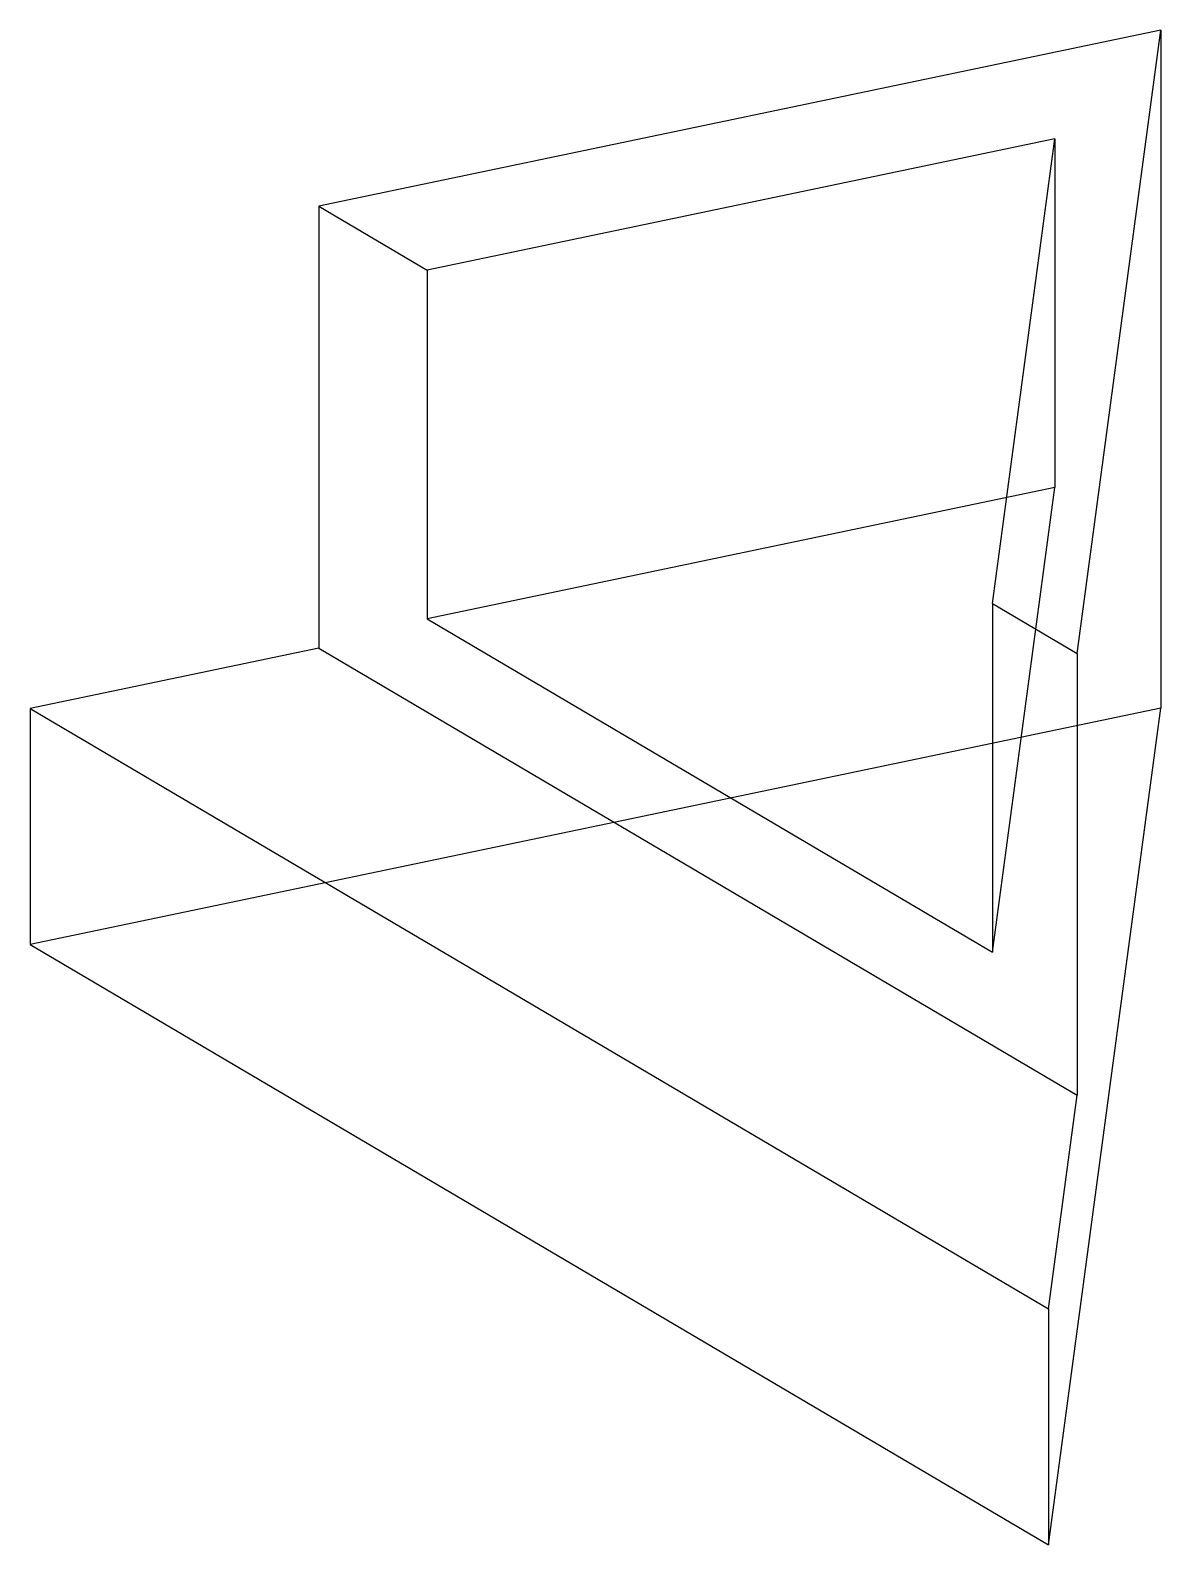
# Model space of a CAD drawing. Extents: x 157.7 to 215.1, y 82.8 to 159.6.
import ezdxf

# ---------------------------------------------------------------- set-up
doc = ezdxf.new("R2010")
doc.units = 0
doc.layers.get('0').update_dxf_attribs({"linetype": 'CONTINUOUS'})

msp = doc.modelspace()

# ---------------------------------------------------------------- linework, layer by layer
at = {"color": 7}
for p, q in [((215.077056, 159.596545), (172.375937, 150.67061)), ((210.838516, 127.999526), (215.077056, 159.596545)), ((215.077056, 159.596545), (215.077056, 125.229886)), ((209.711675, 154.085127), (177.873833, 147.429973)), ((206.551431, 130.526472), (209.711675, 154.085127)), ((209.711675, 154.085127), (209.711675, 136.406824)), ((172.375937, 150.67061), (172.375937, 128.267166)), ((172.375937, 150.67061), (177.873833, 147.429973)), ((177.873833, 147.429973), (177.873833, 129.751671)), ((209.711675, 136.406824), (177.873833, 129.751671)), ((206.551431, 112.84817), (209.711675, 136.406824)), ((206.551431, 130.526472), (206.551431, 112.84817)), ((206.551431, 130.526472), (210.838516, 127.999526)), ((177.873833, 129.751671), (206.551431, 112.84817)), ((172.375937, 128.267166), (157.738651, 125.207493)), ((172.375937, 128.267166), (210.838516, 105.596082)), ((210.838516, 127.999526), (210.838516, 105.596082)), ((215.077056, 125.229886), (157.738651, 113.244279)), ((157.738651, 125.207493), (157.738651, 113.244279)), ((157.738651, 125.207493), (209.38561, 94.76511)), ((209.38561, 82.801896), (215.077056, 125.229886)), ((157.738651, 113.244279), (209.38561, 82.801896)), ((209.38561, 94.76511), (210.838516, 105.596082)), ((209.38561, 94.76511), (209.38561, 82.801896))]:
    msp.add_line(p, q, dxfattribs=at)

doc.saveas('drawing.dxf')
